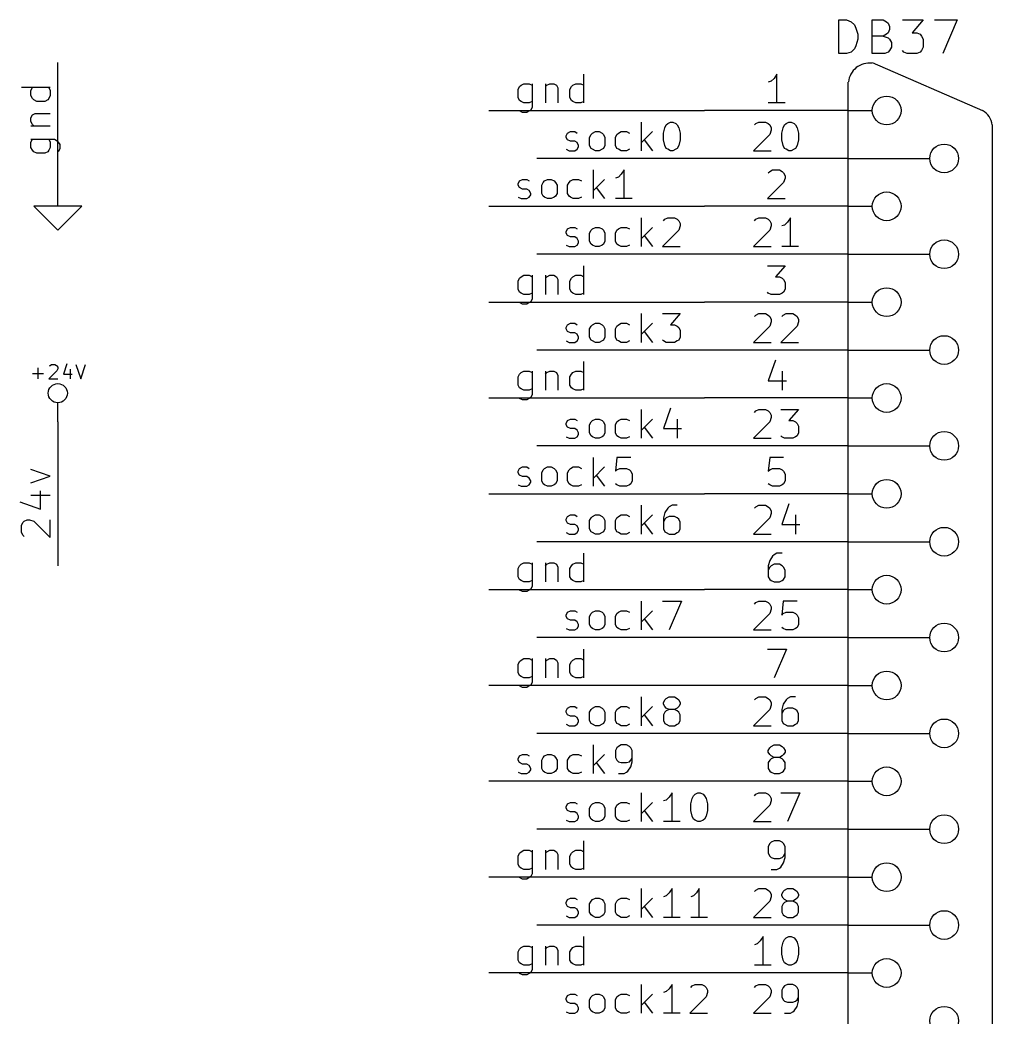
# Model space of a CAD drawing. Extents: x 4000 to 326700, y 4000 to 230000.
# Drawn here: x 96710 to 117000, y 72080 to 92890 of the extents above; entities that cross this region are included whole.
import ezdxf

# ---------------------------------------------------------------- set-up
doc = ezdxf.new("R2010")
doc.units = 0
for name, color, linetype in [('BLACK', 1, 'CONTINUOUS'), ('CYAN', 4, 'CONTINUOUS'), ('GREEN', 3, 'CONTINUOUS'), ('RED', 5, 'CONTINUOUS')]:
    doc.layers.add(name, color=color, linetype=linetype)

msp = doc.modelspace()

# ---------------------------------------------------------------- linework, layer by layer
at = {"layer": 'BLACK'}
for p, q in [((108480, 91160), (108480, 91760)), ((97340, 91480), (96740, 91480)), ((96940, 91420), (96970, 91480)), ((96940, 91310), (96940, 91420)), ((97310, 91480), (97340, 91420)), ((97340, 91420), (97340, 91310)), ((107110, 91440), (107140, 91500)), ((107110, 91270), (107110, 91440)), ((107140, 91500), (107170, 91530)), ((107170, 91530), (107230, 91560)), ((107230, 91560), (107340, 91560)), ((107340, 91560), (107400, 91530)), ((107400, 91560), (107400, 91070)), ((107680, 91560), (107680, 91160)), ((107680, 91500), (107710, 91530)), ((107710, 91530), (107770, 91560)), ((107770, 91560), (107850, 91560)), ((107850, 91560), (107910, 91530)), ((107910, 91530), (107940, 91470)), ((107940, 91470), (107940, 91160)), ((108190, 91440), (108220, 91500)), ((108190, 91270), (108190, 91440)), ((108220, 91500), (108250, 91530)), ((108250, 91530), (108310, 91560)), ((108310, 91560), (108420, 91560)), ((108420, 91560), (108480, 91530)), ((96970, 91250), (96940, 91310)), ((97000, 91220), (96970, 91250)), ((97060, 91190), (97000, 91220)), ((97230, 91190), (97060, 91190)), ((97290, 91220), (97230, 91190)), ((97310, 91250), (97290, 91220)), ((97340, 91310), (97310, 91250)), ((107140, 91210), (107110, 91270)), ((107170, 91190), (107140, 91210)), ((107230, 91160), (107170, 91190)), ((107340, 91160), (107230, 91160)), ((107400, 91190), (107340, 91160)), ((108220, 91210), (108190, 91270)), ((108250, 91190), (108220, 91210)), ((108310, 91160), (108250, 91190)), ((108420, 91160), (108310, 91160)), ((108480, 91190), (108420, 91160)), ((96970, 90910), (97030, 90940)), ((97030, 90940), (97340, 90940)), ((107200, 90960), (107140, 90990)), ((107290, 90960), (107200, 90960)), ((107340, 90990), (107290, 90960)), ((107370, 91010), (107340, 90990)), ((107400, 91070), (107370, 91010)), ((96940, 90850), (96970, 90910)), ((96940, 90770), (96940, 90850)), ((96970, 90710), (96940, 90770)), ((109680, 90160), (109680, 90760)), ((110230, 90730), (110290, 90760)), ((110290, 90760), (110340, 90760)), ((110340, 90760), (110400, 90730)), ((96940, 90680), (97340, 90680)), ((97000, 90680), (96970, 90710)), ((108110, 90470), (108140, 90530)), ((108140, 90530), (108200, 90560)), ((108200, 90560), (108290, 90560)), ((108290, 90560), (108340, 90530)), ((108630, 90500), (108660, 90530)), ((108660, 90530), (108720, 90560)), ((108720, 90560), (108800, 90560)), ((108800, 90560), (108860, 90530)), ((108860, 90530), (108890, 90500)), ((109170, 90500), (109200, 90530)), ((109200, 90530), (109260, 90560)), ((109260, 90560), (109370, 90560)), ((109370, 90560), (109430, 90530)), ((109910, 90560), (109680, 90330)), ((110140, 90530), (110170, 90640)), ((110140, 90390), (110140, 90530)), ((110170, 90640), (110200, 90700)), ((110200, 90700), (110230, 90730)), ((110400, 90730), (110430, 90700)), ((110430, 90700), (110460, 90640)), ((110460, 90640), (110490, 90530)), ((110490, 90530), (110490, 90390)), ((96940, 90400), (97430, 90400)), ((96940, 90340), (96970, 90400)), ((96940, 90230), (96940, 90340)), ((97310, 90400), (97340, 90340)), ((97340, 90340), (97340, 90230)), ((97430, 90400), (97490, 90370)), ((97490, 90370), (97510, 90340)), ((97510, 90340), (97540, 90290)), ((108110, 90440), (108110, 90470)), ((108140, 90390), (108110, 90440)), ((108200, 90360), (108140, 90390)), ((108290, 90360), (108200, 90360)), ((108340, 90330), (108290, 90360)), ((108370, 90270), (108340, 90330)), ((108600, 90440), (108630, 90500)), ((108600, 90270), (108600, 90440)), ((108890, 90500), (108920, 90440)), ((108920, 90440), (108920, 90270)), ((109140, 90440), (109170, 90500)), ((109140, 90270), (109140, 90440)), ((109740, 90390), (109910, 90160)), ((110170, 90270), (110140, 90390)), ((110490, 90390), (110460, 90270)), ((96970, 90170), (96940, 90230)), ((97000, 90140), (96970, 90170)), ((97060, 90110), (97000, 90140)), ((97230, 90110), (97060, 90110)), ((97290, 90140), (97230, 90110)), ((97310, 90170), (97290, 90140)), ((97340, 90230), (97310, 90170)), ((97540, 90200), (97510, 90140)), ((97540, 90290), (97540, 90200)), ((108110, 90190), (108170, 90160)), ((108170, 90160), (108290, 90160)), ((108290, 90160), (108340, 90190)), ((108340, 90190), (108370, 90240)), ((108370, 90240), (108370, 90270)), ((108630, 90210), (108600, 90270)), ((108660, 90190), (108630, 90210)), ((108720, 90160), (108660, 90190)), ((108800, 90160), (108720, 90160)), ((108860, 90190), (108800, 90160)), ((108890, 90210), (108860, 90190)), ((108920, 90270), (108890, 90210)), ((109170, 90210), (109140, 90270)), ((109200, 90190), (109170, 90210)), ((109260, 90160), (109200, 90190)), ((109370, 90160), (109260, 90160)), ((109430, 90190), (109370, 90160)), ((110200, 90210), (110170, 90270)), ((110230, 90190), (110200, 90210)), ((110290, 90160), (110230, 90190)), ((110340, 90160), (110290, 90160)), ((110400, 90190), (110340, 90160)), ((110430, 90210), (110400, 90190)), ((110460, 90270), (110430, 90210)), ((108680, 89160), (108680, 89760)), ((109320, 89760), (109260, 89670)), ((109320, 89160), (109320, 89760)), ((107110, 89470), (107140, 89530)), ((107140, 89530), (107200, 89560)), ((107200, 89560), (107290, 89560)), ((107290, 89560), (107340, 89530)), ((107600, 89440), (107630, 89500)), ((107630, 89500), (107660, 89530)), ((107660, 89530), (107720, 89560)), ((107720, 89560), (107800, 89560)), ((107800, 89560), (107860, 89530)), ((107860, 89530), (107890, 89500)), ((107890, 89500), (107920, 89440)), ((108140, 89440), (108170, 89500)), ((108170, 89500), (108200, 89530)), ((108200, 89530), (108260, 89560)), ((108260, 89560), (108370, 89560)), ((108370, 89560), (108430, 89530)), ((108910, 89560), (108680, 89330)), ((109200, 89610), (109140, 89590)), ((109260, 89670), (109200, 89610)), ((107110, 89440), (107110, 89470)), ((107140, 89390), (107110, 89440)), ((107200, 89360), (107140, 89390)), ((107290, 89360), (107200, 89360)), ((107340, 89330), (107290, 89360)), ((107370, 89270), (107340, 89330)), ((107600, 89270), (107600, 89440)), ((107920, 89440), (107920, 89270)), ((108140, 89270), (108140, 89440)), ((108740, 89390), (108910, 89160)), ((107110, 89190), (107170, 89160)), ((107170, 89160), (107290, 89160)), ((107290, 89160), (107340, 89190)), ((107340, 89190), (107370, 89240)), ((107370, 89240), (107370, 89270)), ((107630, 89210), (107600, 89270)), ((107660, 89190), (107630, 89210)), ((107720, 89160), (107660, 89190)), ((107800, 89160), (107720, 89160)), ((107860, 89190), (107800, 89160)), ((107890, 89210), (107860, 89190)), ((107920, 89270), (107890, 89210)), ((108170, 89210), (108140, 89270)), ((108200, 89190), (108170, 89210)), ((108260, 89160), (108200, 89190)), ((108370, 89160), (108260, 89160)), ((108430, 89190), (108370, 89160)), ((109490, 89160), (109140, 89160)), ((109680, 88160), (109680, 88760)), ((110140, 88700), (110170, 88730)), ((110170, 88730), (110230, 88760)), ((110230, 88760), (110370, 88760)), ((110370, 88760), (110430, 88730)), ((110430, 88730), (110460, 88700)), ((110460, 88700), (110490, 88640)), ((108110, 88470), (108140, 88530)), ((108110, 88440), (108110, 88470)), ((108140, 88530), (108200, 88560)), ((108200, 88560), (108290, 88560)), ((108290, 88560), (108340, 88530)), ((108600, 88440), (108630, 88500)), ((108630, 88500), (108660, 88530)), ((108660, 88530), (108720, 88560)), ((108720, 88560), (108800, 88560)), ((108800, 88560), (108860, 88530)), ((108860, 88530), (108890, 88500)), ((108890, 88500), (108920, 88440)), ((109140, 88440), (109170, 88500)), ((109170, 88500), (109200, 88530)), ((109200, 88530), (109260, 88560)), ((109260, 88560), (109370, 88560)), ((109370, 88560), (109430, 88530)), ((109910, 88560), (109680, 88330)), ((110460, 88500), (110120, 88160)), ((110490, 88590), (110460, 88500)), ((110490, 88640), (110490, 88590)), ((108140, 88390), (108110, 88440)), ((108200, 88360), (108140, 88390)), ((108290, 88360), (108200, 88360)), ((108340, 88330), (108290, 88360)), ((108370, 88270), (108340, 88330)), ((108340, 88190), (108370, 88240)), ((108370, 88240), (108370, 88270)), ((108600, 88270), (108600, 88440)), ((108630, 88210), (108600, 88270)), ((108920, 88270), (108890, 88210)), ((108920, 88440), (108920, 88270)), ((109140, 88270), (109140, 88440)), ((109170, 88210), (109140, 88270)), ((109740, 88390), (109910, 88160)), ((108110, 88190), (108170, 88160)), ((108170, 88160), (108290, 88160)), ((108290, 88160), (108340, 88190)), ((108660, 88190), (108630, 88210)), ((108720, 88160), (108660, 88190)), ((108800, 88160), (108720, 88160)), ((108860, 88190), (108800, 88160)), ((108890, 88210), (108860, 88190)), ((109200, 88190), (109170, 88210)), ((109260, 88160), (109200, 88190)), ((109370, 88160), (109260, 88160)), ((109430, 88190), (109370, 88160)), ((110120, 88160), (110490, 88160)), ((108480, 87160), (108480, 87760)), ((107110, 87440), (107140, 87500)), ((107110, 87270), (107110, 87440)), ((107140, 87500), (107170, 87530)), ((107170, 87530), (107230, 87560)), ((107230, 87560), (107340, 87560)), ((107340, 87560), (107400, 87530)), ((107400, 87560), (107400, 87070)), ((107680, 87560), (107680, 87160)), ((107680, 87500), (107710, 87530)), ((107710, 87530), (107770, 87560)), ((107770, 87560), (107850, 87560)), ((107850, 87560), (107910, 87530)), ((107910, 87530), (107940, 87470)), ((107940, 87470), (107940, 87160)), ((108190, 87440), (108220, 87500)), ((108190, 87270), (108190, 87440)), ((108220, 87500), (108250, 87530)), ((108250, 87530), (108310, 87560)), ((108310, 87560), (108420, 87560)), ((108420, 87560), (108480, 87530)), ((107140, 87210), (107110, 87270)), ((107170, 87190), (107140, 87210)), ((108220, 87210), (108190, 87270)), ((108250, 87190), (108220, 87210)), ((107200, 86960), (107140, 86990)), ((107230, 87160), (107170, 87190)), ((107340, 87160), (107230, 87160)), ((107340, 86990), (107290, 86960)), ((107400, 87190), (107340, 87160)), ((107370, 87010), (107340, 86990)), ((107400, 87070), (107370, 87010)), ((108310, 87160), (108250, 87190)), ((108420, 87160), (108310, 87160)), ((108480, 87190), (108420, 87160)), ((107290, 86960), (107200, 86960)), ((109680, 86160), (109680, 86760)), ((110120, 86760), (110490, 86760)), ((110490, 86760), (110290, 86530)), ((108110, 86470), (108140, 86530)), ((108110, 86440), (108110, 86470)), ((108140, 86390), (108110, 86440)), ((108140, 86530), (108200, 86560)), ((108200, 86360), (108140, 86390)), ((108200, 86560), (108290, 86560)), ((108290, 86560), (108340, 86530)), ((108600, 86440), (108630, 86500)), ((108600, 86270), (108600, 86440)), ((108630, 86500), (108660, 86530)), ((108660, 86530), (108720, 86560)), ((108720, 86560), (108800, 86560)), ((108800, 86560), (108860, 86530)), ((108860, 86530), (108890, 86500)), ((108890, 86500), (108920, 86440)), ((108920, 86440), (108920, 86270)), ((109140, 86440), (109170, 86500)), ((109140, 86270), (109140, 86440)), ((109170, 86500), (109200, 86530)), ((109200, 86530), (109260, 86560)), ((109260, 86560), (109370, 86560)), ((109370, 86560), (109430, 86530)), ((109910, 86560), (109680, 86330)), ((109740, 86390), (109910, 86160)), ((110290, 86530), (110370, 86530)), ((110370, 86530), (110430, 86500)), ((110430, 86500), (110460, 86470)), ((110460, 86470), (110490, 86410)), ((110490, 86410), (110490, 86270)), ((108110, 86190), (108170, 86160)), ((108170, 86160), (108290, 86160)), ((108290, 86360), (108200, 86360)), ((108340, 86330), (108290, 86360)), ((108290, 86160), (108340, 86190)), ((108370, 86270), (108340, 86330)), ((108340, 86190), (108370, 86240)), ((108370, 86240), (108370, 86270)), ((108630, 86210), (108600, 86270)), ((108660, 86190), (108630, 86210)), ((108720, 86160), (108660, 86190)), ((108800, 86160), (108720, 86160)), ((108860, 86190), (108800, 86160)), ((108890, 86210), (108860, 86190)), ((108920, 86270), (108890, 86210)), ((109170, 86210), (109140, 86270)), ((109200, 86190), (109170, 86210)), ((109260, 86160), (109200, 86190)), ((109370, 86160), (109260, 86160)), ((109430, 86190), (109370, 86160)), ((110140, 86190), (110120, 86210)), ((110200, 86160), (110140, 86190)), ((110370, 86160), (110200, 86160)), ((110430, 86190), (110370, 86160)), ((110460, 86210), (110430, 86190)), ((110490, 86270), (110460, 86210)), ((108480, 85160), (108480, 85760)), ((107140, 85500), (107170, 85530)), ((107170, 85530), (107230, 85560)), ((107230, 85560), (107340, 85560)), ((107340, 85560), (107400, 85530)), ((107400, 85560), (107400, 85070)), ((107680, 85560), (107680, 85160)), ((107680, 85500), (107710, 85530)), ((107710, 85530), (107770, 85560)), ((107770, 85560), (107850, 85560)), ((107850, 85560), (107910, 85530)), ((107910, 85530), (107940, 85470)), ((108220, 85500), (108250, 85530)), ((108250, 85530), (108310, 85560)), ((108310, 85560), (108420, 85560)), ((108420, 85560), (108480, 85530)), ((107110, 85440), (107140, 85500)), ((107110, 85270), (107110, 85440)), ((107940, 85470), (107940, 85160)), ((108190, 85440), (108220, 85500)), ((108190, 85270), (108190, 85440)), ((107140, 85210), (107110, 85270)), ((107170, 85190), (107140, 85210)), ((107230, 85160), (107170, 85190)), ((107340, 85160), (107230, 85160)), ((107400, 85190), (107340, 85160)), ((108220, 85210), (108190, 85270)), ((108250, 85190), (108220, 85210)), ((108310, 85160), (108250, 85190)), ((108420, 85160), (108310, 85160)), ((108480, 85190), (108420, 85160)), ((107200, 84960), (107140, 84990)), ((107290, 84960), (107200, 84960)), ((107340, 84990), (107290, 84960)), ((107370, 85010), (107340, 84990)), ((107400, 85070), (107370, 85010)), ((109680, 84160), (109680, 84760)), ((110290, 84790), (110140, 84360)), ((108110, 84470), (108140, 84530)), ((108140, 84530), (108200, 84560)), ((108200, 84560), (108290, 84560)), ((108290, 84560), (108340, 84530)), ((108600, 84440), (108630, 84500)), ((108630, 84500), (108660, 84530)), ((108660, 84530), (108720, 84560)), ((108720, 84560), (108800, 84560)), ((108800, 84560), (108860, 84530)), ((108860, 84530), (108890, 84500)), ((108890, 84500), (108920, 84440)), ((109140, 84440), (109170, 84500)), ((109170, 84500), (109200, 84530)), ((109200, 84530), (109260, 84560)), ((109260, 84560), (109370, 84560)), ((109370, 84560), (109430, 84530)), ((109910, 84560), (109680, 84330)), ((110430, 84560), (110430, 84160)), ((108110, 84440), (108110, 84470)), ((108140, 84390), (108110, 84440)), ((108200, 84360), (108140, 84390)), ((108290, 84360), (108200, 84360)), ((108340, 84330), (108290, 84360)), ((108370, 84270), (108340, 84330)), ((108600, 84270), (108600, 84440)), ((108920, 84440), (108920, 84270)), ((109140, 84270), (109140, 84440)), ((109740, 84390), (109910, 84160)), ((110140, 84360), (110520, 84360)), ((108110, 84190), (108170, 84160)), ((108170, 84160), (108290, 84160)), ((108290, 84160), (108340, 84190)), ((108340, 84190), (108370, 84240)), ((108370, 84240), (108370, 84270)), ((108630, 84210), (108600, 84270)), ((108660, 84190), (108630, 84210)), ((108720, 84160), (108660, 84190)), ((108800, 84160), (108720, 84160)), ((108860, 84190), (108800, 84160)), ((108890, 84210), (108860, 84190)), ((108920, 84270), (108890, 84210)), ((109170, 84210), (109140, 84270)), ((109200, 84190), (109170, 84210)), ((109260, 84160), (109200, 84190)), ((109370, 84160), (109260, 84160)), ((109430, 84190), (109370, 84160)), ((108680, 83160), (108680, 83760)), ((109170, 83760), (109140, 83470)), ((109460, 83760), (109170, 83760)), ((97340, 83370), (96940, 83510)), ((107110, 83470), (107140, 83530)), ((107110, 83440), (107110, 83470)), ((107140, 83530), (107200, 83560)), ((107200, 83560), (107290, 83560)), ((107290, 83560), (107340, 83530)), ((107600, 83440), (107630, 83500)), ((107630, 83500), (107660, 83530)), ((107660, 83530), (107720, 83560)), ((107720, 83560), (107800, 83560)), ((107800, 83560), (107860, 83530)), ((107860, 83530), (107890, 83500)), ((107890, 83500), (107920, 83440)), ((108140, 83440), (108170, 83500)), ((108170, 83500), (108200, 83530)), ((108200, 83530), (108260, 83560)), ((108260, 83560), (108370, 83560)), ((108370, 83560), (108430, 83530)), ((108910, 83560), (108680, 83330)), ((109140, 83470), (109170, 83500)), ((109170, 83500), (109230, 83530)), ((109230, 83530), (109370, 83530)), ((109370, 83530), (109430, 83500)), ((109430, 83500), (109460, 83470)), ((109460, 83470), (109490, 83410)), ((96940, 83230), (97340, 83370)), ((107140, 83390), (107110, 83440)), ((107200, 83360), (107140, 83390)), ((107290, 83360), (107200, 83360)), ((107340, 83330), (107290, 83360)), ((107370, 83270), (107340, 83330)), ((107340, 83190), (107370, 83240)), ((107370, 83240), (107370, 83270)), ((107600, 83270), (107600, 83440)), ((107630, 83210), (107600, 83270)), ((107920, 83270), (107890, 83210)), ((107920, 83440), (107920, 83270)), ((108140, 83270), (108140, 83440)), ((108170, 83210), (108140, 83270)), ((108740, 83390), (108910, 83160)), ((109490, 83270), (109460, 83210)), ((109490, 83410), (109490, 83270)), ((97140, 82680), (97140, 83060)), ((107110, 83190), (107170, 83160)), ((107170, 83160), (107290, 83160)), ((107290, 83160), (107340, 83190)), ((107660, 83190), (107630, 83210)), ((107720, 83160), (107660, 83190)), ((107800, 83160), (107720, 83160)), ((107860, 83190), (107800, 83160)), ((107890, 83210), (107860, 83190)), ((108200, 83190), (108170, 83210)), ((108260, 83160), (108200, 83190)), ((108370, 83160), (108260, 83160)), ((108430, 83190), (108370, 83160)), ((109170, 83190), (109140, 83210)), ((109230, 83160), (109170, 83190)), ((109370, 83160), (109230, 83160)), ((109430, 83190), (109370, 83160)), ((109460, 83210), (109430, 83190)), ((96710, 82830), (97140, 82680)), ((96940, 82970), (97340, 82970)), ((109680, 82160), (109680, 82760)), ((110230, 82700), (110170, 82610)), ((110260, 82730), (110230, 82700)), ((110320, 82760), (110260, 82730)), ((110430, 82760), (110320, 82760)), ((96770, 82400), (96800, 82430)), ((96800, 82430), (96860, 82460)), ((96860, 82460), (96910, 82460)), ((96910, 82460), (97000, 82430)), ((97000, 82430), (97340, 82090)), ((97340, 82090), (97340, 82460)), ((108110, 82470), (108140, 82530)), ((108110, 82440), (108110, 82470)), ((108140, 82390), (108110, 82440)), ((108140, 82530), (108200, 82560)), ((108200, 82560), (108290, 82560)), ((108290, 82560), (108340, 82530)), ((108600, 82440), (108630, 82500)), ((108600, 82270), (108600, 82440)), ((108630, 82500), (108660, 82530)), ((108660, 82530), (108720, 82560)), ((108720, 82560), (108800, 82560)), ((108800, 82560), (108860, 82530)), ((108860, 82530), (108890, 82500)), ((108890, 82500), (108920, 82440)), ((108920, 82440), (108920, 82270)), ((109140, 82440), (109170, 82500)), ((109140, 82270), (109140, 82440)), ((109170, 82500), (109200, 82530)), ((109200, 82530), (109260, 82560)), ((109260, 82560), (109370, 82560)), ((109370, 82560), (109430, 82530)), ((109910, 82560), (109680, 82330)), ((110170, 82610), (110140, 82500)), ((110140, 82500), (110140, 82270)), ((110170, 82470), (110140, 82410)), ((110200, 82500), (110170, 82470)), ((110260, 82530), (110200, 82500)), ((110370, 82530), (110260, 82530)), ((110430, 82500), (110370, 82530)), ((110460, 82470), (110430, 82500)), ((110490, 82410), (110460, 82470)), ((110490, 82270), (110490, 82410)), ((96740, 82340), (96770, 82400)), ((96740, 82200), (96740, 82340)), ((96770, 82140), (96740, 82200)), ((108200, 82360), (108140, 82390)), ((108290, 82360), (108200, 82360)), ((108340, 82330), (108290, 82360)), ((108370, 82270), (108340, 82330)), ((108340, 82190), (108370, 82240)), ((108370, 82240), (108370, 82270)), ((108630, 82210), (108600, 82270)), ((108660, 82190), (108630, 82210)), ((108890, 82210), (108860, 82190)), ((108920, 82270), (108890, 82210)), ((109170, 82210), (109140, 82270)), ((109200, 82190), (109170, 82210)), ((109740, 82390), (109910, 82160)), ((110140, 82270), (110170, 82210)), ((110170, 82210), (110200, 82190)), ((110430, 82190), (110460, 82210)), ((110460, 82210), (110490, 82270)), ((96800, 82110), (96770, 82140)), ((108110, 82190), (108170, 82160)), ((108170, 82160), (108290, 82160)), ((108290, 82160), (108340, 82190)), ((108720, 82160), (108660, 82190)), ((108800, 82160), (108720, 82160)), ((108860, 82190), (108800, 82160)), ((109260, 82160), (109200, 82190)), ((109370, 82160), (109260, 82160)), ((109430, 82190), (109370, 82160)), ((110200, 82190), (110260, 82160)), ((110260, 82160), (110370, 82160)), ((110370, 82160), (110430, 82190)), ((108480, 81160), (108480, 81760)), ((107110, 81440), (107140, 81500)), ((107110, 81270), (107110, 81440)), ((107140, 81500), (107170, 81530)), ((107170, 81530), (107230, 81560)), ((107230, 81560), (107340, 81560)), ((107340, 81560), (107400, 81530)), ((107400, 81560), (107400, 81070)), ((107680, 81560), (107680, 81160)), ((107680, 81500), (107710, 81530)), ((107710, 81530), (107770, 81560)), ((107770, 81560), (107850, 81560)), ((107850, 81560), (107910, 81530)), ((107910, 81530), (107940, 81470)), ((107940, 81470), (107940, 81160)), ((108190, 81440), (108220, 81500)), ((108190, 81270), (108190, 81440)), ((108220, 81500), (108250, 81530)), ((108250, 81530), (108310, 81560)), ((108310, 81560), (108420, 81560)), ((108420, 81560), (108480, 81530)), ((107140, 81210), (107110, 81270)), ((107170, 81190), (107140, 81210)), ((107230, 81160), (107170, 81190)), ((107340, 81160), (107230, 81160)), ((107400, 81190), (107340, 81160)), ((108220, 81210), (108190, 81270)), ((108250, 81190), (108220, 81210)), ((108310, 81160), (108250, 81190)), ((108420, 81160), (108310, 81160)), ((108480, 81190), (108420, 81160)), ((107200, 80960), (107140, 80990)), ((107290, 80960), (107200, 80960)), ((107340, 80990), (107290, 80960)), ((107370, 81010), (107340, 80990)), ((107400, 81070), (107370, 81010)), ((109680, 80160), (109680, 80760)), ((110120, 80760), (110520, 80760)), ((110520, 80760), (110260, 80160)), ((108140, 80530), (108200, 80560)), ((108200, 80560), (108290, 80560)), ((108290, 80560), (108340, 80530)), ((108660, 80530), (108720, 80560)), ((108720, 80560), (108800, 80560)), ((108800, 80560), (108860, 80530)), ((109200, 80530), (109260, 80560)), ((109260, 80560), (109370, 80560)), ((109370, 80560), (109430, 80530)), ((109910, 80560), (109680, 80330)), ((108110, 80470), (108140, 80530)), ((108110, 80440), (108110, 80470)), ((108140, 80390), (108110, 80440)), ((108200, 80360), (108140, 80390)), ((108290, 80360), (108200, 80360)), ((108340, 80330), (108290, 80360)), ((108370, 80270), (108340, 80330)), ((108600, 80440), (108630, 80500)), ((108600, 80270), (108600, 80440)), ((108630, 80500), (108660, 80530)), ((108860, 80530), (108890, 80500)), ((108890, 80500), (108920, 80440)), ((108920, 80440), (108920, 80270)), ((109140, 80440), (109170, 80500)), ((109140, 80270), (109140, 80440)), ((109170, 80500), (109200, 80530)), ((109740, 80390), (109910, 80160)), ((108110, 80190), (108170, 80160)), ((108170, 80160), (108290, 80160)), ((108290, 80160), (108340, 80190)), ((108340, 80190), (108370, 80240)), ((108370, 80240), (108370, 80270)), ((108630, 80210), (108600, 80270)), ((108660, 80190), (108630, 80210)), ((108720, 80160), (108660, 80190)), ((108800, 80160), (108720, 80160)), ((108860, 80190), (108800, 80160)), ((108890, 80210), (108860, 80190)), ((108920, 80270), (108890, 80210)), ((109170, 80210), (109140, 80270)), ((109200, 80190), (109170, 80210)), ((109260, 80160), (109200, 80190)), ((109370, 80160), (109260, 80160)), ((109430, 80190), (109370, 80160)), ((108480, 79160), (108480, 79760)), ((107110, 79440), (107140, 79500)), ((107140, 79500), (107170, 79530)), ((107170, 79530), (107230, 79560)), ((107230, 79560), (107340, 79560)), ((107340, 79560), (107400, 79530)), ((107400, 79560), (107400, 79070)), ((107680, 79560), (107680, 79160)), ((107680, 79500), (107710, 79530)), ((107710, 79530), (107770, 79560)), ((107770, 79560), (107850, 79560)), ((107850, 79560), (107910, 79530)), ((107910, 79530), (107940, 79470)), ((108190, 79440), (108220, 79500)), ((108220, 79500), (108250, 79530)), ((108250, 79530), (108310, 79560)), ((108310, 79560), (108420, 79560)), ((108420, 79560), (108480, 79530)), ((107110, 79270), (107110, 79440)), ((107940, 79470), (107940, 79160)), ((108190, 79270), (108190, 79440)), ((107140, 79210), (107110, 79270)), ((107170, 79190), (107140, 79210)), ((107230, 79160), (107170, 79190)), ((107340, 79160), (107230, 79160)), ((107400, 79190), (107340, 79160)), ((108220, 79210), (108190, 79270)), ((108250, 79190), (108220, 79210)), ((108310, 79160), (108250, 79190)), ((108420, 79160), (108310, 79160)), ((108480, 79190), (108420, 79160)), ((107200, 78960), (107140, 78990)), ((107290, 78960), (107200, 78960)), ((107340, 78990), (107290, 78960)), ((107370, 79010), (107340, 78990)), ((107400, 79070), (107370, 79010)), ((109680, 78160), (109680, 78760)), ((110140, 78640), (110170, 78700)), ((110170, 78700), (110200, 78730)), ((110200, 78730), (110260, 78760)), ((110260, 78760), (110370, 78760)), ((110370, 78760), (110430, 78730)), ((110430, 78730), (110460, 78700)), ((110460, 78700), (110490, 78640)), ((108110, 78470), (108140, 78530)), ((108110, 78440), (108110, 78470)), ((108140, 78530), (108200, 78560)), ((108200, 78560), (108290, 78560)), ((108290, 78560), (108340, 78530)), ((108600, 78440), (108630, 78500)), ((108630, 78500), (108660, 78530)), ((108660, 78530), (108720, 78560)), ((108720, 78560), (108800, 78560)), ((108800, 78560), (108860, 78530)), ((108860, 78530), (108890, 78500)), ((108890, 78500), (108920, 78440)), ((109140, 78440), (109170, 78500)), ((109170, 78500), (109200, 78530)), ((109200, 78530), (109260, 78560)), ((109260, 78560), (109370, 78560)), ((109370, 78560), (109430, 78530)), ((109910, 78560), (109680, 78330)), ((110140, 78610), (110140, 78640)), ((110170, 78560), (110140, 78610)), ((110200, 78530), (110170, 78560)), ((110200, 78470), (110170, 78440)), ((110260, 78500), (110200, 78530)), ((110260, 78500), (110200, 78470)), ((110370, 78500), (110260, 78500)), ((110430, 78530), (110370, 78500)), ((110430, 78470), (110370, 78500)), ((110460, 78560), (110430, 78530)), ((110460, 78440), (110430, 78470)), ((110490, 78610), (110460, 78560)), ((110490, 78640), (110490, 78610)), ((108140, 78390), (108110, 78440)), ((108200, 78360), (108140, 78390)), ((108290, 78360), (108200, 78360)), ((108340, 78330), (108290, 78360)), ((108370, 78270), (108340, 78330)), ((108370, 78240), (108370, 78270)), ((108600, 78270), (108600, 78440)), ((108630, 78210), (108600, 78270)), ((108920, 78270), (108890, 78210)), ((108920, 78440), (108920, 78270)), ((109140, 78270), (109140, 78440)), ((109170, 78210), (109140, 78270)), ((109740, 78390), (109910, 78160)), ((110170, 78440), (110140, 78390)), ((110140, 78390), (110140, 78270)), ((110140, 78270), (110170, 78210)), ((110490, 78390), (110460, 78440)), ((110460, 78210), (110490, 78270)), ((110490, 78270), (110490, 78390)), ((108110, 78190), (108170, 78160)), ((108170, 78160), (108290, 78160)), ((108290, 78160), (108340, 78190)), ((108340, 78190), (108370, 78240)), ((108660, 78190), (108630, 78210)), ((108720, 78160), (108660, 78190)), ((108800, 78160), (108720, 78160)), ((108860, 78190), (108800, 78160)), ((108890, 78210), (108860, 78190)), ((109200, 78190), (109170, 78210)), ((109260, 78160), (109200, 78190)), ((109370, 78160), (109260, 78160)), ((109430, 78190), (109370, 78160)), ((110170, 78210), (110200, 78190)), ((110200, 78190), (110260, 78160)), ((110260, 78160), (110370, 78160)), ((110370, 78160), (110430, 78190)), ((110430, 78190), (110460, 78210)), ((108680, 77160), (108680, 77760)), ((109170, 77700), (109140, 77640)), ((109140, 77640), (109140, 77500)), ((109200, 77730), (109170, 77700)), ((109260, 77760), (109200, 77730)), ((109370, 77760), (109260, 77760)), ((109430, 77730), (109370, 77760)), ((109460, 77700), (109430, 77730)), ((109490, 77640), (109460, 77700)), ((109490, 77410), (109490, 77640)), ((107110, 77470), (107140, 77530)), ((107110, 77440), (107110, 77470)), ((107140, 77390), (107110, 77440)), ((107140, 77530), (107200, 77560)), ((107200, 77560), (107290, 77560)), ((107290, 77560), (107340, 77530)), ((107600, 77440), (107630, 77500)), ((107600, 77270), (107600, 77440)), ((107630, 77500), (107660, 77530)), ((107660, 77530), (107720, 77560)), ((107720, 77560), (107800, 77560)), ((107800, 77560), (107860, 77530)), ((107860, 77530), (107890, 77500)), ((107890, 77500), (107920, 77440)), ((107920, 77440), (107920, 77270)), ((108140, 77440), (108170, 77500)), ((108140, 77270), (108140, 77440)), ((108170, 77500), (108200, 77530)), ((108200, 77530), (108260, 77560)), ((108260, 77560), (108370, 77560)), ((108370, 77560), (108430, 77530)), ((108910, 77560), (108680, 77330)), ((109140, 77500), (109170, 77440)), ((109170, 77440), (109200, 77410)), ((109430, 77410), (109460, 77440)), ((109460, 77440), (109490, 77500)), ((107200, 77360), (107140, 77390)), ((107290, 77360), (107200, 77360)), ((107340, 77330), (107290, 77360)), ((107370, 77270), (107340, 77330)), ((107340, 77190), (107370, 77240)), ((107370, 77240), (107370, 77270)), ((107630, 77210), (107600, 77270)), ((107660, 77190), (107630, 77210)), ((107890, 77210), (107860, 77190)), ((107920, 77270), (107890, 77210)), ((108170, 77210), (108140, 77270)), ((108200, 77190), (108170, 77210)), ((108740, 77390), (108910, 77160)), ((109200, 77410), (109260, 77390)), ((109260, 77390), (109370, 77390)), ((109370, 77390), (109430, 77410)), ((109370, 77190), (109400, 77210)), ((109400, 77210), (109460, 77300)), ((109460, 77300), (109490, 77410)), ((107110, 77190), (107170, 77160)), ((107170, 77160), (107290, 77160)), ((107290, 77160), (107340, 77190)), ((107720, 77160), (107660, 77190)), ((107800, 77160), (107720, 77160)), ((107860, 77190), (107800, 77160)), ((108260, 77160), (108200, 77190)), ((108370, 77160), (108260, 77160)), ((108430, 77190), (108370, 77160)), ((109200, 77160), (109320, 77160)), ((109320, 77160), (109370, 77190)), ((109680, 76160), (109680, 76760)), ((110200, 76610), (110140, 76590)), ((110260, 76670), (110200, 76610)), ((110320, 76760), (110260, 76670)), ((110320, 76160), (110320, 76760)), ((110710, 76530), (110740, 76640)), ((110740, 76640), (110770, 76700)), ((110770, 76700), (110800, 76730)), ((110800, 76730), (110860, 76760)), ((110860, 76760), (110910, 76760)), ((110910, 76760), (110970, 76730)), ((110970, 76730), (111000, 76700)), ((111000, 76700), (111030, 76640)), ((111030, 76640), (111060, 76530)), ((108110, 76470), (108140, 76530)), ((108110, 76440), (108110, 76470)), ((108140, 76390), (108110, 76440)), ((108140, 76530), (108200, 76560)), ((108200, 76360), (108140, 76390)), ((108200, 76560), (108290, 76560)), ((108290, 76560), (108340, 76530)), ((108600, 76440), (108630, 76500)), ((108600, 76270), (108600, 76440)), ((108630, 76500), (108660, 76530)), ((108660, 76530), (108720, 76560)), ((108720, 76560), (108800, 76560)), ((108800, 76560), (108860, 76530)), ((108860, 76530), (108890, 76500)), ((108890, 76500), (108920, 76440)), ((108920, 76440), (108920, 76270)), ((109140, 76440), (109170, 76500)), ((109140, 76270), (109140, 76440)), ((109170, 76500), (109200, 76530)), ((109200, 76530), (109260, 76560)), ((109260, 76560), (109370, 76560)), ((109370, 76560), (109430, 76530)), ((109910, 76560), (109680, 76330)), ((109740, 76390), (109910, 76160)), ((110710, 76390), (110710, 76530)), ((110740, 76270), (110710, 76390)), ((111060, 76390), (111030, 76270)), ((111060, 76530), (111060, 76390)), ((108110, 76190), (108170, 76160)), ((108290, 76360), (108200, 76360)), ((108340, 76330), (108290, 76360)), ((108290, 76160), (108340, 76190)), ((108370, 76270), (108340, 76330)), ((108340, 76190), (108370, 76240)), ((108370, 76240), (108370, 76270)), ((108630, 76210), (108600, 76270)), ((108660, 76190), (108630, 76210)), ((108720, 76160), (108660, 76190)), ((108860, 76190), (108800, 76160)), ((108890, 76210), (108860, 76190)), ((108920, 76270), (108890, 76210)), ((109170, 76210), (109140, 76270)), ((109200, 76190), (109170, 76210)), ((109260, 76160), (109200, 76190)), ((109430, 76190), (109370, 76160)), ((110770, 76210), (110740, 76270)), ((110800, 76190), (110770, 76210)), ((110860, 76160), (110800, 76190)), ((110970, 76190), (110910, 76160)), ((111000, 76210), (110970, 76190)), ((111030, 76270), (111000, 76210)), ((108170, 76160), (108290, 76160)), ((108800, 76160), (108720, 76160)), ((109370, 76160), (109260, 76160)), ((110490, 76160), (110140, 76160)), ((110910, 76160), (110860, 76160)), ((108480, 75160), (108480, 75760)), ((107170, 75530), (107230, 75560)), ((107230, 75560), (107340, 75560)), ((107340, 75560), (107400, 75530)), ((107400, 75560), (107400, 75070)), ((107680, 75560), (107680, 75160)), ((107710, 75530), (107770, 75560)), ((107770, 75560), (107850, 75560)), ((107850, 75560), (107910, 75530)), ((108250, 75530), (108310, 75560)), ((108310, 75560), (108420, 75560)), ((108420, 75560), (108480, 75530)), ((107110, 75440), (107140, 75500)), ((107110, 75270), (107110, 75440)), ((107140, 75500), (107170, 75530)), ((107680, 75500), (107710, 75530)), ((107910, 75530), (107940, 75470)), ((107940, 75470), (107940, 75160)), ((108190, 75440), (108220, 75500)), ((108190, 75270), (108190, 75440)), ((108220, 75500), (108250, 75530)), ((107140, 75210), (107110, 75270)), ((107170, 75190), (107140, 75210)), ((107230, 75160), (107170, 75190)), ((107340, 75160), (107230, 75160)), ((107400, 75190), (107340, 75160)), ((108220, 75210), (108190, 75270)), ((108250, 75190), (108220, 75210)), ((108310, 75160), (108250, 75190)), ((108420, 75160), (108310, 75160)), ((108480, 75190), (108420, 75160)), ((107200, 74960), (107140, 74990)), ((107290, 74960), (107200, 74960)), ((107340, 74990), (107290, 74960)), ((107370, 75010), (107340, 74990)), ((107400, 75070), (107370, 75010)), ((109680, 74160), (109680, 74760)), ((110320, 74760), (110260, 74670)), ((110320, 74160), (110320, 74760)), ((110890, 74760), (110830, 74670)), ((110890, 74160), (110890, 74760)), ((108110, 74470), (108140, 74530)), ((108140, 74530), (108200, 74560)), ((108200, 74560), (108290, 74560)), ((108290, 74560), (108340, 74530)), ((108600, 74440), (108630, 74500)), ((108630, 74500), (108660, 74530)), ((108660, 74530), (108720, 74560)), ((108720, 74560), (108800, 74560)), ((108800, 74560), (108860, 74530)), ((108860, 74530), (108890, 74500)), ((108890, 74500), (108920, 74440)), ((109140, 74440), (109170, 74500)), ((109170, 74500), (109200, 74530)), ((109200, 74530), (109260, 74560)), ((109260, 74560), (109370, 74560)), ((109370, 74560), (109430, 74530)), ((109910, 74560), (109680, 74330)), ((110200, 74610), (110140, 74590)), ((110260, 74670), (110200, 74610)), ((110770, 74610), (110710, 74590)), ((110830, 74670), (110770, 74610)), ((108110, 74440), (108110, 74470)), ((108140, 74390), (108110, 74440)), ((108200, 74360), (108140, 74390)), ((108290, 74360), (108200, 74360)), ((108340, 74330), (108290, 74360)), ((108370, 74270), (108340, 74330)), ((108600, 74270), (108600, 74440)), ((108920, 74440), (108920, 74270)), ((109140, 74270), (109140, 74440)), ((109740, 74390), (109910, 74160)), ((108110, 74190), (108170, 74160)), ((108170, 74160), (108290, 74160)), ((108290, 74160), (108340, 74190)), ((108340, 74190), (108370, 74240)), ((108370, 74240), (108370, 74270)), ((108630, 74210), (108600, 74270)), ((108660, 74190), (108630, 74210)), ((108720, 74160), (108660, 74190)), ((108800, 74160), (108720, 74160)), ((108860, 74190), (108800, 74160)), ((108890, 74210), (108860, 74190)), ((108920, 74270), (108890, 74210)), ((109170, 74210), (109140, 74270)), ((109200, 74190), (109170, 74210)), ((109260, 74160), (109200, 74190)), ((109370, 74160), (109260, 74160)), ((109430, 74190), (109370, 74160)), ((110490, 74160), (110140, 74160)), ((111060, 74160), (110710, 74160)), ((108480, 73160), (108480, 73760)), ((107110, 73440), (107140, 73500)), ((107140, 73500), (107170, 73530)), ((107170, 73530), (107230, 73560)), ((107230, 73560), (107340, 73560)), ((107340, 73560), (107400, 73530)), ((107400, 73560), (107400, 73070)), ((107680, 73560), (107680, 73160)), ((107680, 73500), (107710, 73530)), ((107710, 73530), (107770, 73560)), ((107770, 73560), (107850, 73560)), ((107850, 73560), (107910, 73530)), ((107910, 73530), (107940, 73470)), ((107940, 73470), (107940, 73160)), ((108190, 73440), (108220, 73500)), ((108220, 73500), (108250, 73530)), ((108250, 73530), (108310, 73560)), ((108310, 73560), (108420, 73560)), ((108420, 73560), (108480, 73530)), ((107110, 73270), (107110, 73440)), ((107140, 73210), (107110, 73270)), ((108190, 73270), (108190, 73440)), ((108220, 73210), (108190, 73270)), ((107170, 73190), (107140, 73210)), ((107230, 73160), (107170, 73190)), ((107340, 73160), (107230, 73160)), ((107400, 73190), (107340, 73160)), ((107400, 73070), (107370, 73010)), ((108250, 73190), (108220, 73210)), ((108310, 73160), (108250, 73190)), ((108420, 73160), (108310, 73160)), ((108480, 73190), (108420, 73160)), ((107200, 72960), (107140, 72990)), ((107290, 72960), (107200, 72960)), ((107340, 72990), (107290, 72960)), ((107370, 73010), (107340, 72990)), ((109680, 72160), (109680, 72760)), ((110260, 72670), (110200, 72610)), ((110320, 72760), (110260, 72670)), ((110320, 72160), (110320, 72760)), ((110710, 72700), (110740, 72730)), ((110740, 72730), (110800, 72760)), ((110800, 72760), (110940, 72760)), ((110940, 72760), (111000, 72730)), ((111000, 72730), (111030, 72700)), ((111030, 72700), (111060, 72640)), ((111060, 72640), (111060, 72590)), ((108110, 72470), (108140, 72530)), ((108110, 72440), (108110, 72470)), ((108140, 72390), (108110, 72440)), ((108140, 72530), (108200, 72560)), ((108200, 72560), (108290, 72560)), ((108290, 72560), (108340, 72530)), ((108600, 72440), (108630, 72500)), ((108600, 72270), (108600, 72440)), ((108630, 72500), (108660, 72530)), ((108660, 72530), (108720, 72560)), ((108720, 72560), (108800, 72560)), ((108800, 72560), (108860, 72530)), ((108860, 72530), (108890, 72500)), ((108890, 72500), (108920, 72440)), ((108920, 72440), (108920, 72270)), ((109140, 72440), (109170, 72500)), ((109140, 72270), (109140, 72440)), ((109170, 72500), (109200, 72530)), ((109200, 72530), (109260, 72560)), ((109260, 72560), (109370, 72560)), ((109370, 72560), (109430, 72530)), ((109910, 72560), (109680, 72330)), ((110200, 72610), (110140, 72590)), ((111030, 72500), (110690, 72160)), ((111060, 72590), (111030, 72500)), ((108200, 72360), (108140, 72390)), ((108290, 72360), (108200, 72360)), ((108340, 72330), (108290, 72360)), ((108370, 72270), (108340, 72330)), ((108340, 72190), (108370, 72240)), ((108370, 72240), (108370, 72270)), ((108630, 72210), (108600, 72270)), ((108920, 72270), (108890, 72210)), ((109170, 72210), (109140, 72270)), ((109740, 72390), (109910, 72160)), ((108110, 72190), (108170, 72160)), ((108170, 72160), (108290, 72160)), ((108290, 72160), (108340, 72190)), ((108660, 72190), (108630, 72210)), ((108720, 72160), (108660, 72190)), ((108800, 72160), (108720, 72160)), ((108860, 72190), (108800, 72160)), ((108890, 72210), (108860, 72190)), ((109200, 72190), (109170, 72210)), ((109260, 72160), (109200, 72190)), ((109370, 72160), (109260, 72160)), ((109430, 72190), (109370, 72160)), ((110490, 72160), (110140, 72160)), ((110690, 72160), (111060, 72160))]:
    msp.add_line(p, q, dxfattribs=at)
at = {"layer": 'CYAN'}
for p, q in [((113800, 92190), (113800, 92890)), ((113800, 92890), (113960, 92890)), ((113960, 92890), (114060, 92850)), ((114060, 92850), (114130, 92790)), ((114500, 92190), (114500, 92890)), ((114500, 92890), (114730, 92890)), ((114730, 92890), (114800, 92850)), ((114800, 92850), (114830, 92820)), ((114830, 92820), (114860, 92750)), ((115130, 92890), (115560, 92890)), ((115560, 92890), (115330, 92620)), ((115800, 92890), (116270, 92890)), ((116270, 92890), (115970, 92190)), ((114130, 92790), (114160, 92720)), ((114160, 92720), (114200, 92590)), ((114830, 92620), (114800, 92590)), ((114860, 92690), (114830, 92620)), ((114860, 92750), (114860, 92690)), ((115330, 92620), (115430, 92620)), ((115430, 92620), (115500, 92590)), ((114200, 92490), (114160, 92350)), ((114200, 92590), (114200, 92490)), ((114730, 92550), (114500, 92550)), ((114800, 92590), (114730, 92550)), ((114730, 92550), (114830, 92520)), ((114830, 92520), (114860, 92490)), ((114860, 92490), (114900, 92420)), ((114900, 92420), (114900, 92320)), ((115500, 92590), (115530, 92550)), ((115530, 92550), (115560, 92490)), ((115560, 92490), (115560, 92320)), ((113960, 92190), (113800, 92190)), ((114060, 92220), (113960, 92190)), ((114130, 92290), (114060, 92220)), ((114160, 92350), (114130, 92290)), ((114760, 92190), (114500, 92190)), ((114830, 92220), (114760, 92190)), ((114860, 92250), (114830, 92220)), ((114900, 92320), (114860, 92250)), ((115160, 92220), (115130, 92250)), ((115230, 92190), (115160, 92220)), ((115430, 92190), (115230, 92190)), ((115500, 92220), (115430, 92190)), ((115530, 92250), (115500, 92220)), ((115560, 92320), (115530, 92250)), ((97090, 85400), (97090, 85630)), ((97480, 85570), (97310, 85400)), ((97330, 85670), (97340, 85680)), ((97340, 85680), (97370, 85700)), ((97370, 85700), (97440, 85700)), ((97440, 85700), (97470, 85680)), ((97470, 85680), (97480, 85670)), ((97480, 85670), (97500, 85640)), ((97500, 85610), (97480, 85570)), ((97500, 85640), (97500, 85610)), ((97690, 85710), (97620, 85500)), ((97760, 85600), (97760, 85400)), ((97880, 85700), (97980, 85400)), ((97980, 85400), (98080, 85700)), ((96970, 85510), (97200, 85510)), ((97310, 85400), (97500, 85400)), ((97620, 85500), (97800, 85500))]:
    msp.add_line(p, q, dxfattribs=at)
at = {"layer": 'GREEN'}
for p, q in [((97500, 89000), (97500, 92000)), ((106500, 91000), (111000, 91000)), ((111000, 90000), (107500, 90000)), ((106500, 89000), (111000, 89000)), ((111000, 88000), (107500, 88000)), ((106500, 87000), (111000, 87000)), ((111000, 86000), (107500, 86000)), ((106500, 85000), (111000, 85000)), ((97500, 84500), (97500, 81500)), ((111000, 84000), (107500, 84000)), ((106500, 83000), (111000, 83000)), ((111000, 82000), (107500, 82000)), ((106500, 81000), (111000, 81000)), ((111000, 80000), (107500, 80000)), ((111000, 79000), (106500, 79000)), ((111000, 78000), (107500, 78000)), ((111000, 77000), (106500, 77000)), ((111000, 76000), (107500, 76000)), ((111000, 75000), (106500, 75000)), ((111000, 74000), (107500, 74000)), ((111000, 73000), (106500, 73000))]:
    msp.add_line(p, q, dxfattribs=at)
at = {"layer": 'RED'}
for p, q in [((114500, 92000), (116800, 91000)), ((112390, 91610), (112330, 91590)), ((112450, 91670), (112390, 91610)), ((112510, 91760), (112450, 91670)), ((112510, 91160), (112510, 91760)), ((114000, 54300), (114000, 91590)), ((112680, 91160), (112330, 91160)), ((114000, 91000), (111000, 91000)), ((114000, 91000), (114500, 91000)), ((112070, 90730), (112130, 90760)), ((112130, 90760), (112270, 90760)), ((112270, 90760), (112330, 90730)), ((112700, 90730), (112760, 90760)), ((112760, 90760), (112810, 90760)), ((112810, 90760), (112870, 90730)), ((112040, 90700), (112070, 90730)), ((112330, 90730), (112360, 90700)), ((112360, 90700), (112390, 90640)), ((112390, 90590), (112360, 90500)), ((112390, 90640), (112390, 90590)), ((112610, 90530), (112640, 90640)), ((112610, 90390), (112610, 90530)), ((112640, 90640), (112670, 90700)), ((112670, 90700), (112700, 90730)), ((112870, 90730), (112900, 90700)), ((112900, 90700), (112930, 90640)), ((112930, 90640), (112960, 90530)), ((112960, 90530), (112960, 90390)), ((117000, 90700), (117000, 55300)), ((112360, 90500), (112020, 90160)), ((112640, 90270), (112610, 90390)), ((112960, 90390), (112930, 90270)), ((112020, 90160), (112390, 90160)), ((112670, 90210), (112640, 90270)), ((112700, 90190), (112670, 90210)), ((112760, 90160), (112700, 90190)), ((112810, 90160), (112760, 90160)), ((112870, 90190), (112810, 90160)), ((112900, 90210), (112870, 90190)), ((112930, 90270), (112900, 90210)), ((114000, 90000), (111000, 90000)), ((114000, 90000), (115700, 90000)), ((112330, 89700), (112360, 89730)), ((112360, 89730), (112420, 89760)), ((112420, 89760), (112560, 89760)), ((112560, 89760), (112620, 89730)), ((112620, 89730), (112650, 89700)), ((112650, 89700), (112680, 89640)), ((112650, 89500), (112310, 89160)), ((112680, 89590), (112650, 89500)), ((112680, 89640), (112680, 89590)), ((112310, 89160), (112680, 89160)), ((97000, 89000), (97500, 88500)), ((98000, 89000), (97000, 89000)), ((97500, 88500), (98000, 89000)), ((114000, 89000), (111000, 89000)), ((114000, 89000), (114500, 89000)), ((112040, 88700), (112070, 88730)), ((112070, 88730), (112130, 88760)), ((112130, 88760), (112270, 88760)), ((112270, 88760), (112330, 88730)), ((112330, 88730), (112360, 88700)), ((112360, 88700), (112390, 88640)), ((112730, 88670), (112670, 88610)), ((112790, 88760), (112730, 88670)), ((112790, 88160), (112790, 88760)), ((112360, 88500), (112020, 88160)), ((112390, 88590), (112360, 88500)), ((112390, 88640), (112390, 88590)), ((112670, 88610), (112610, 88590)), ((112020, 88160), (112390, 88160)), ((112960, 88160), (112610, 88160)), ((114000, 88000), (111000, 88000)), ((114000, 88000), (115700, 88000)), ((112310, 87760), (112680, 87760)), ((112680, 87760), (112480, 87530)), ((112480, 87530), (112560, 87530)), ((112560, 87530), (112620, 87500)), ((112620, 87500), (112650, 87470)), ((112650, 87470), (112680, 87410)), ((112680, 87410), (112680, 87270)), ((112330, 87190), (112310, 87210)), ((112650, 87210), (112620, 87190)), ((112680, 87270), (112650, 87210)), ((114000, 87000), (111000, 87000)), ((112390, 87160), (112330, 87190)), ((112560, 87160), (112390, 87160)), ((112620, 87190), (112560, 87160)), ((114000, 87000), (114500, 87000)), ((112040, 86700), (112070, 86730)), ((112070, 86730), (112130, 86760)), ((112130, 86760), (112270, 86760)), ((112270, 86760), (112330, 86730)), ((112330, 86730), (112360, 86700)), ((112360, 86700), (112390, 86640)), ((112390, 86590), (112360, 86500)), ((112390, 86640), (112390, 86590)), ((112610, 86700), (112640, 86730)), ((112640, 86730), (112700, 86760)), ((112700, 86760), (112840, 86760)), ((112840, 86760), (112900, 86730)), ((112900, 86730), (112930, 86700)), ((112930, 86700), (112960, 86640)), ((112960, 86590), (112930, 86500)), ((112960, 86640), (112960, 86590)), ((112360, 86500), (112020, 86160)), ((112930, 86500), (112590, 86160)), ((112020, 86160), (112390, 86160)), ((112590, 86160), (112960, 86160)), ((114000, 86000), (111000, 86000)), ((114000, 86000), (115700, 86000)), ((112480, 85790), (112330, 85360)), ((112620, 85560), (112620, 85160)), ((112330, 85360), (112710, 85360)), ((114000, 85000), (111000, 85000)), ((114000, 85000), (114500, 85000)), ((97500, 84500), (97500, 84900)), ((112040, 84700), (112070, 84730)), ((112070, 84730), (112130, 84760)), ((112130, 84760), (112270, 84760)), ((112270, 84760), (112330, 84730)), ((112330, 84730), (112360, 84700)), ((112360, 84700), (112390, 84640)), ((112590, 84760), (112960, 84760)), ((112960, 84760), (112760, 84530)), ((112360, 84500), (112020, 84160)), ((112390, 84590), (112360, 84500)), ((112390, 84640), (112390, 84590)), ((112760, 84530), (112840, 84530)), ((112840, 84530), (112900, 84500)), ((112900, 84500), (112930, 84470)), ((112930, 84470), (112960, 84410)), ((112960, 84410), (112960, 84270)), ((112020, 84160), (112390, 84160)), ((112610, 84190), (112590, 84210)), ((112670, 84160), (112610, 84190)), ((112840, 84160), (112670, 84160)), ((112900, 84190), (112840, 84160)), ((112930, 84210), (112900, 84190)), ((112960, 84270), (112930, 84210)), ((114000, 84000), (111000, 84000)), ((114000, 84000), (115700, 84000)), ((112360, 83760), (112330, 83470)), ((112650, 83760), (112360, 83760)), ((112330, 83470), (112360, 83500)), ((112360, 83500), (112420, 83530)), ((112420, 83530), (112560, 83530)), ((112560, 83530), (112620, 83500)), ((112620, 83500), (112650, 83470)), ((112650, 83470), (112680, 83410)), ((112680, 83270), (112650, 83210)), ((112680, 83410), (112680, 83270)), ((112360, 83190), (112330, 83210)), ((112420, 83160), (112360, 83190)), ((112560, 83160), (112420, 83160)), ((112620, 83190), (112560, 83160)), ((112650, 83210), (112620, 83190)), ((114000, 83000), (111000, 83000)), ((114000, 83000), (114500, 83000)), ((112040, 82700), (112070, 82730)), ((112070, 82730), (112130, 82760)), ((112130, 82760), (112270, 82760)), ((112270, 82760), (112330, 82730)), ((112330, 82730), (112360, 82700)), ((112360, 82700), (112390, 82640)), ((112390, 82640), (112390, 82590)), ((112760, 82790), (112610, 82360)), ((112360, 82500), (112020, 82160)), ((112390, 82590), (112360, 82500)), ((112900, 82560), (112900, 82160)), ((112610, 82360), (112990, 82360)), ((114000, 82000), (111000, 82000)), ((112020, 82160), (112390, 82160)), ((114000, 82000), (115700, 82000)), ((112360, 81610), (112330, 81500)), ((112420, 81700), (112360, 81610)), ((112450, 81730), (112420, 81700)), ((112510, 81760), (112450, 81730)), ((112620, 81760), (112510, 81760)), ((112330, 81500), (112330, 81270)), ((112360, 81470), (112330, 81410)), ((112390, 81500), (112360, 81470)), ((112450, 81530), (112390, 81500)), ((112560, 81530), (112450, 81530)), ((112620, 81500), (112560, 81530)), ((112650, 81470), (112620, 81500)), ((112680, 81410), (112650, 81470)), ((112680, 81270), (112680, 81410)), ((112330, 81270), (112360, 81210)), ((112360, 81210), (112390, 81190)), ((112390, 81190), (112450, 81160)), ((112450, 81160), (112560, 81160)), ((112560, 81160), (112620, 81190)), ((112620, 81190), (112650, 81210)), ((112650, 81210), (112680, 81270)), ((114000, 81000), (111000, 81000)), ((114000, 81000), (114500, 81000)), ((112070, 80730), (112130, 80760)), ((112130, 80760), (112270, 80760)), ((112270, 80760), (112330, 80730)), ((112640, 80760), (112610, 80470)), ((112930, 80760), (112640, 80760)), ((112040, 80700), (112070, 80730)), ((112330, 80730), (112360, 80700)), ((112360, 80700), (112390, 80640)), ((112390, 80590), (112360, 80500)), ((112390, 80640), (112390, 80590)), ((112360, 80500), (112020, 80160)), ((112610, 80470), (112640, 80500)), ((112640, 80500), (112700, 80530)), ((112700, 80530), (112840, 80530)), ((112840, 80530), (112900, 80500)), ((112900, 80500), (112930, 80470)), ((112930, 80470), (112960, 80410)), ((112960, 80410), (112960, 80270)), ((112020, 80160), (112390, 80160)), ((112640, 80190), (112610, 80210)), ((112700, 80160), (112640, 80190)), ((112840, 80160), (112700, 80160)), ((112900, 80190), (112840, 80160)), ((112930, 80210), (112900, 80190)), ((112960, 80270), (112930, 80210)), ((114000, 80000), (111000, 80000)), ((114000, 80000), (115700, 80000)), ((112310, 79760), (112710, 79760)), ((112710, 79760), (112450, 79160)), ((114000, 79000), (111000, 79000)), ((114000, 79000), (114500, 79000)), ((112040, 78700), (112070, 78730)), ((112070, 78730), (112130, 78760)), ((112130, 78760), (112270, 78760)), ((112270, 78760), (112330, 78730)), ((112330, 78730), (112360, 78700)), ((112360, 78700), (112390, 78640)), ((112700, 78700), (112640, 78610)), ((112730, 78730), (112700, 78700)), ((112790, 78760), (112730, 78730)), ((112900, 78760), (112790, 78760)), ((112360, 78500), (112020, 78160)), ((112390, 78590), (112360, 78500)), ((112390, 78640), (112390, 78590)), ((112640, 78610), (112610, 78500)), ((112610, 78500), (112610, 78270)), ((112640, 78470), (112610, 78410)), ((112670, 78500), (112640, 78470)), ((112730, 78530), (112670, 78500)), ((112840, 78530), (112730, 78530)), ((112900, 78500), (112840, 78530)), ((112930, 78470), (112900, 78500)), ((112960, 78410), (112930, 78470)), ((112610, 78270), (112640, 78210)), ((112930, 78210), (112960, 78270)), ((112960, 78270), (112960, 78410)), ((112020, 78160), (112390, 78160)), ((112640, 78210), (112670, 78190)), ((112670, 78190), (112730, 78160)), ((112730, 78160), (112840, 78160)), ((112840, 78160), (112900, 78190)), ((112900, 78190), (112930, 78210)), ((114000, 78000), (111000, 78000)), ((114000, 78000), (115700, 78000)), ((112330, 77640), (112360, 77700)), ((112330, 77610), (112330, 77640)), ((112360, 77700), (112390, 77730)), ((112390, 77730), (112450, 77760)), ((112450, 77760), (112560, 77760)), ((112560, 77760), (112620, 77730)), ((112620, 77730), (112650, 77700)), ((112650, 77700), (112680, 77640)), ((112680, 77640), (112680, 77610)), ((112360, 77560), (112330, 77610)), ((112360, 77440), (112330, 77390)), ((112390, 77530), (112360, 77560)), ((112390, 77470), (112360, 77440)), ((112450, 77500), (112390, 77530)), ((112450, 77500), (112390, 77470)), ((112560, 77500), (112450, 77500)), ((112620, 77530), (112560, 77500)), ((112620, 77470), (112560, 77500)), ((112650, 77560), (112620, 77530)), ((112650, 77440), (112620, 77470)), ((112680, 77610), (112650, 77560)), ((112680, 77390), (112650, 77440)), ((112330, 77390), (112330, 77270)), ((112330, 77270), (112360, 77210)), ((112360, 77210), (112390, 77190)), ((112620, 77190), (112650, 77210)), ((112650, 77210), (112680, 77270)), ((112680, 77270), (112680, 77390)), ((114000, 77000), (111000, 77000)), ((112390, 77190), (112450, 77160)), ((112450, 77160), (112560, 77160)), ((112560, 77160), (112620, 77190)), ((114000, 77000), (114500, 77000)), ((112040, 76700), (112070, 76730)), ((112070, 76730), (112130, 76760)), ((112130, 76760), (112270, 76760)), ((112270, 76760), (112330, 76730)), ((112330, 76730), (112360, 76700)), ((112360, 76700), (112390, 76640)), ((112390, 76590), (112360, 76500)), ((112390, 76640), (112390, 76590)), ((112590, 76760), (112990, 76760)), ((112990, 76760), (112730, 76160)), ((112360, 76500), (112020, 76160)), ((114000, 76000), (111000, 76000)), ((112020, 76160), (112390, 76160)), ((114000, 76000), (115700, 76000)), ((112450, 75760), (112390, 75730)), ((112560, 75760), (112450, 75760)), ((112620, 75730), (112560, 75760)), ((112360, 75700), (112330, 75640)), ((112330, 75640), (112330, 75500)), ((112390, 75730), (112360, 75700)), ((112650, 75700), (112620, 75730)), ((112680, 75640), (112650, 75700)), ((112680, 75410), (112680, 75640)), ((112330, 75500), (112360, 75440)), ((112360, 75440), (112390, 75410)), ((112390, 75410), (112450, 75390)), ((112450, 75390), (112560, 75390)), ((112560, 75390), (112620, 75410)), ((112620, 75410), (112650, 75440)), ((112650, 75440), (112680, 75500)), ((112650, 75300), (112680, 75410)), ((112390, 75160), (112510, 75160)), ((112510, 75160), (112560, 75190)), ((112560, 75190), (112590, 75210)), ((112590, 75210), (112650, 75300)), ((114000, 75000), (111000, 75000)), ((114000, 75000), (114500, 75000)), ((112040, 74700), (112070, 74730)), ((112070, 74730), (112130, 74760)), ((112130, 74760), (112270, 74760)), ((112270, 74760), (112330, 74730)), ((112330, 74730), (112360, 74700)), ((112640, 74700), (112670, 74730)), ((112670, 74730), (112730, 74760)), ((112730, 74760), (112840, 74760)), ((112840, 74760), (112900, 74730)), ((112900, 74730), (112930, 74700)), ((112360, 74500), (112020, 74160)), ((112360, 74700), (112390, 74640)), ((112390, 74590), (112360, 74500)), ((112390, 74640), (112390, 74590)), ((112610, 74640), (112640, 74700)), ((112610, 74610), (112610, 74640)), ((112640, 74560), (112610, 74610)), ((112670, 74530), (112640, 74560)), ((112730, 74500), (112670, 74530)), ((112730, 74500), (112670, 74470)), ((112840, 74500), (112730, 74500)), ((112900, 74530), (112840, 74500)), ((112900, 74470), (112840, 74500)), ((112930, 74560), (112900, 74530)), ((112930, 74700), (112960, 74640)), ((112960, 74610), (112930, 74560)), ((112960, 74640), (112960, 74610)), ((112640, 74440), (112610, 74390)), ((112610, 74390), (112610, 74270)), ((112670, 74470), (112640, 74440)), ((112930, 74440), (112900, 74470)), ((112960, 74390), (112930, 74440)), ((112960, 74270), (112960, 74390)), ((112020, 74160), (112390, 74160)), ((112610, 74270), (112640, 74210)), ((112640, 74210), (112670, 74190)), ((112670, 74190), (112730, 74160)), ((112730, 74160), (112840, 74160)), ((112840, 74160), (112900, 74190)), ((112900, 74190), (112930, 74210)), ((112930, 74210), (112960, 74270)), ((114000, 74000), (111000, 74000)), ((114000, 74000), (115700, 74000)), ((112160, 73670), (112100, 73610)), ((112220, 73760), (112160, 73670)), ((112220, 73160), (112220, 73760)), ((112640, 73640), (112670, 73700)), ((112670, 73700), (112700, 73730)), ((112700, 73730), (112760, 73760)), ((112760, 73760), (112810, 73760)), ((112810, 73760), (112870, 73730)), ((112870, 73730), (112900, 73700)), ((112900, 73700), (112930, 73640)), ((112100, 73610), (112040, 73590)), ((112610, 73530), (112640, 73640)), ((112610, 73390), (112610, 73530)), ((112930, 73640), (112960, 73530)), ((112960, 73530), (112960, 73390)), ((112640, 73270), (112610, 73390)), ((112670, 73210), (112640, 73270)), ((112930, 73270), (112900, 73210)), ((112960, 73390), (112930, 73270)), ((112390, 73160), (112040, 73160)), ((112700, 73190), (112670, 73210)), ((112760, 73160), (112700, 73190)), ((112810, 73160), (112760, 73160)), ((112870, 73190), (112810, 73160)), ((112900, 73210), (112870, 73190)), ((114000, 73000), (111000, 73000)), ((114000, 73000), (114500, 73000)), ((112040, 72700), (112070, 72730)), ((112070, 72730), (112130, 72760)), ((112130, 72760), (112270, 72760)), ((112270, 72760), (112330, 72730)), ((112330, 72730), (112360, 72700)), ((112360, 72700), (112390, 72640)), ((112390, 72640), (112390, 72590)), ((112640, 72700), (112610, 72640)), ((112610, 72640), (112610, 72500)), ((112670, 72730), (112640, 72700)), ((112730, 72760), (112670, 72730)), ((112840, 72760), (112730, 72760)), ((112900, 72730), (112840, 72760)), ((112930, 72700), (112900, 72730)), ((112960, 72640), (112930, 72700)), ((112960, 72410), (112960, 72640)), ((112360, 72500), (112020, 72160)), ((112390, 72590), (112360, 72500)), ((112610, 72500), (112640, 72440)), ((112640, 72440), (112670, 72410)), ((112900, 72410), (112930, 72440)), ((112930, 72440), (112960, 72500)), ((112670, 72410), (112730, 72390)), ((112730, 72390), (112840, 72390)), ((112840, 72390), (112900, 72410)), ((112870, 72210), (112930, 72300)), ((112930, 72300), (112960, 72410)), ((112020, 72160), (112390, 72160)), ((112670, 72160), (112790, 72160)), ((112790, 72160), (112840, 72190)), ((112840, 72190), (112870, 72210))]:
    msp.add_line(p, q, dxfattribs=at)
for centre, radius in [((114800, 91000), 300), ((116000, 90000), 300), ((114800, 89000), 300), ((116000, 88000), 300), ((114800, 87000), 300), ((116000, 86000), 300), ((97500, 85100), 200), ((114800, 85000), 300), ((116000, 84000), 300), ((114800, 83000), 300), ((116000, 82000), 300), ((114800, 81000), 300), ((116000, 80000), 300), ((114800, 79000), 300), ((116000, 78000), 300), ((114800, 77000), 300), ((116000, 76000), 300), ((114800, 75000), 300), ((116000, 74000), 300), ((114800, 73000), 300), ((116000, 72000), 300)]:
    msp.add_circle(centre, radius, dxfattribs=at)
for centre, radius, start, end in [((114440, 91550), 440, -277, -186), ((116650, 90680), 350, -357, -295)]:
    msp.add_arc(centre, radius, start, end, dxfattribs=at)

doc.saveas('drawing.dxf')
